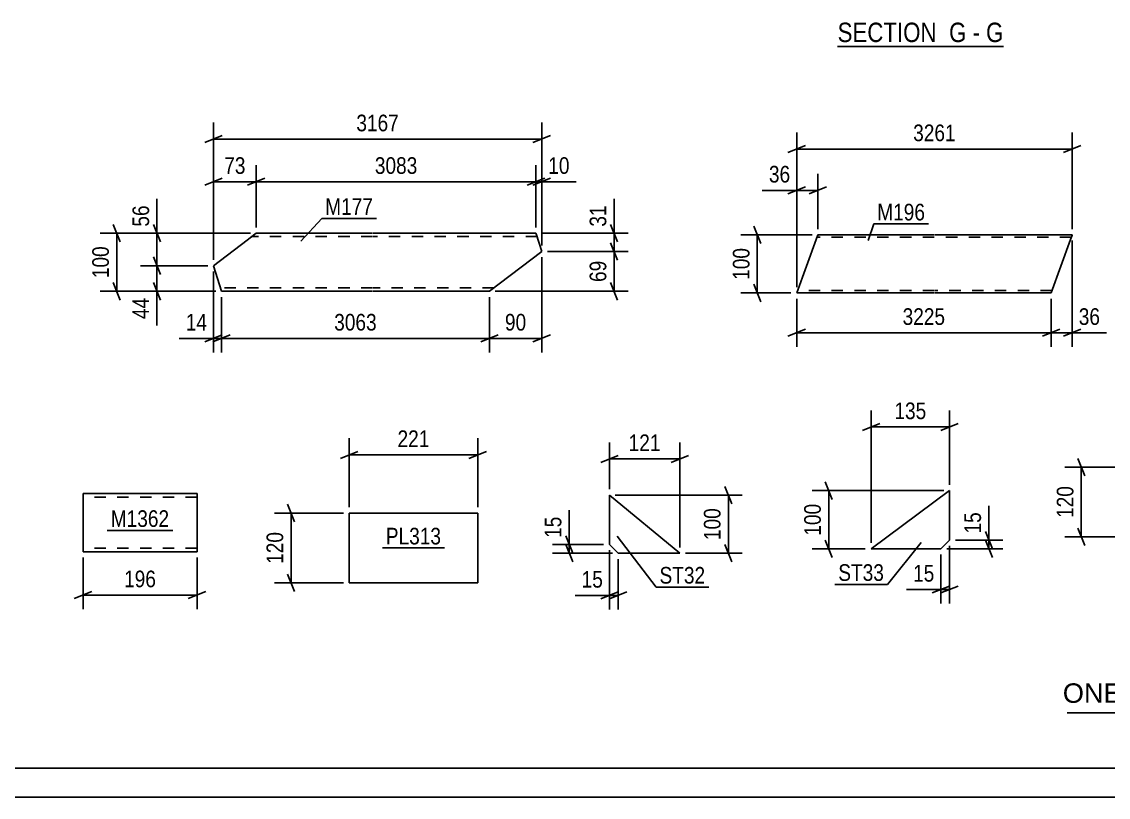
# Model space of a CAD drawing. Header units: millimetres. Extents: x 0 to 841, y 0 to 594.
# Drawn here: x 223.2 to 410.1, y 0 to 133.4 of the extents above; entities that cross this region are included whole.
import ezdxf

# ---------------------------------------------------------------- set-up
doc = ezdxf.new("R2010")
doc.units = ezdxf.units.MM
doc.linetypes.add('DXK_LINE_DOT2', pattern=[3.9198, 1.9599, -1.9599])
doc.styles.add('Arial', font='ARIAL.TTF', dxfattribs={"height": 0.2})
doc.styles.add('Arial Narrow', font='ARIALN.TTF', dxfattribs={"height": 0.2})

# ---------------------------------------------------------------- blocks, each defined once
blk = doc.blocks.new('Unknown-318887657-1133 - 14856')
at = {"color": 5, "linetype": 'Continuous'}
for p, q in [((5, 5), (836, 5)), ((0, 0), (841, 0))]:
    blk.add_line(p, q, dxfattribs=at)
blk = doc.blocks.new('Unknown-318887657-17 - 6112')
at = {"color": 6, "linetype": 'Continuous'}
blk.add_line((363.52, 129.15), (392.02, 129.15), dxfattribs=at)
at = {"color": 0, "linetype": 'Continuous'}
for points in [[(381.63, 129.9), (381.63, 133.4), (363.52, 133.4), (363.52, 129.9)], [(385.66, 129.9), (385.66, 133.4), (382.68, 133.4), (382.68, 129.9)], [(387.99, 129.9), (387.99, 133.4), (386.71, 133.4), (386.71, 129.9)], [(392.02, 129.9), (392.02, 133.4), (389.04, 133.4), (389.04, 129.9)]]:
    blk.add_wipeout(points, dxfattribs=at)
at = {"color": 7, "linetype": 'Continuous', "style": 'Arial Narrow'}
for s, p in [('SECTION ', (363.52, 129.9)), ('G', (382.68, 129.9)), ('G', (389.04, 129.9)), ('-', (386.71, 129.9))]:
    blk.add_text(s, height=3.34, dxfattribs=at).set_placement(p)
blk = doc.blocks.new('Part-318887657-2654 - 2638')
at = {"color": 2, "linetype": 'Continuous'}
for p, q in [((359.83, 95.94), (356.48, 86.74)), ((359.83, 95.94), (360.12, 96.74)), ((360.12, 96.74), (380.12, 96.74)), ((380.22, 96.74), (403.86, 96.74)), ((400.22, 86.74), (403.56, 95.94)), ((403.77, 96.5), (403.56, 95.94)), ((403.83, 96.68), (403.77, 96.5)), ((403.86, 96.74), (403.83, 96.68)), ((380.12, 86.74), (356.48, 86.74)), ((400.22, 86.74), (380.22, 86.74))]:
    blk.add_line(p, q, dxfattribs=at)
at = {"color": 7, "linetype": 'DXK_LINE_DOT2'}
for p, q in [((380.12, 96.34), (359.97, 96.34)), ((360.09, 96.68), (360.03, 96.5)), ((360.12, 96.74), (360.09, 96.68)), ((403.71, 96.34), (380.22, 96.34)), ((403.86, 96.74), (403.77, 96.5)), ((380.12, 87.14), (356.62, 87.14)), ((400.36, 87.14), (380.22, 87.14))]:
    blk.add_line(p, q, dxfattribs=at)
blk = doc.blocks.new('Part-318887657-1376 - 1348')
at = {"color": 2, "linetype": 'Continuous'}
for p, q in [((261.97, 95.83), (256.2, 91.43)), ((263.54, 97.03), (261.97, 95.83)), ((283.54, 97.03), (263.54, 97.03)), ((311.65, 97.03), (283.64, 97.03)), ((311.68, 96.94), (311.65, 97.03)), ((312.63, 93.88), (311.68, 96.94)), ((303.64, 87.03), (312.63, 93.88)), ((256.2, 91.43), (257.57, 87.03)), ((283.54, 87.03), (257.57, 87.03)), ((303.64, 87.03), (283.64, 87.03))]:
    blk.add_line(p, q, dxfattribs=at)
at = {"color": 7, "linetype": 'DXK_LINE_DOT2'}
for p, q in [((263.54, 97.03), (262.57, 96.29)), ((283.54, 96.43), (262.75, 96.43)), ((311.84, 96.43), (283.64, 96.43)), ((283.54, 87.63), (257.38, 87.63)), ((304.43, 87.63), (283.64, 87.63))]:
    blk.add_line(p, q, dxfattribs=at)
blk = doc.blocks.new('Part-318887657-7306 - 7302')
at = {"color": 2, "linetype": 'Continuous'}
for p, q in [((279.53, 36.89), (279.53, 48.89)), ((279.53, 48.89), (301.63, 48.89)), ((301.63, 48.89), (301.63, 36.89)), ((301.63, 36.89), (279.53, 36.89))]:
    blk.add_line(p, q, dxfattribs=at)
blk = doc.blocks.new('Part-318887657-2185 - 2169')
at = {"color": 2, "linetype": 'Continuous'}
for p, q in [((336.37, 41.98), (324.28, 51.98)), ((324.28, 51.98), (324.28, 43.48)), ((324.28, 43.48), (325.78, 41.98)), ((325.78, 41.98), (336.37, 41.98))]:
    blk.add_line(p, q, dxfattribs=at)
blk = doc.blocks.new('Part-318887657-2113 - 2097')
at = {"color": 2, "linetype": 'Continuous'}
for p, q in [((382.77, 52.74), (369.27, 42.74)), ((382.77, 44.24), (382.77, 52.74)), ((381.27, 42.74), (382.77, 44.24)), ((369.27, 42.74), (381.27, 42.74))]:
    blk.add_line(p, q, dxfattribs=at)
blk = doc.blocks.new('Part-318887657-6820 - 6816')
at = {"color": 2, "linetype": 'Continuous'}
for p, q in [((253.36, 52.24), (233.76, 52.24)), ((233.76, 42.33), (233.76, 52.24)), ((253.36, 52.24), (253.36, 43.44)), ((253.36, 42.24), (253.36, 43.44)), ((233.76, 42.33), (233.76, 42.24)), ((233.76, 42.24), (253.36, 42.24))]:
    blk.add_line(p, q, dxfattribs=at)
at = {"color": 7, "linetype": 'DXK_LINE_DOT2'}
for p, q in [((253.36, 51.64), (233.76, 51.64)), ((253.36, 42.88), (253.36, 43.21)), ((233.76, 42.84), (233.76, 42.88)), ((253.36, 42.84), (233.76, 42.84)), ((253.36, 42.84), (253.36, 42.88))]:
    blk.add_line(p, q, dxfattribs=at)
blk = doc.blocks.new('StraightDimension-318887657-2706 - 2638')
at = {"color": 7, "linetype": 'Continuous'}
for p, q in [((349.11, 98.24), (350.31, 95.24)), ((359.12, 96.74), (346.86, 96.74)), ((349.71, 86.74), (349.71, 96.74)), ((350.31, 85.24), (349.11, 88.24)), ((355.48, 86.74), (346.86, 86.74))]:
    blk.add_line(p, q, dxfattribs=at)
at = {"color": 0}
blk.add_wipeout([(348.96, 95.08), (344.76, 95.08), (344.76, 88.4), (348.96, 88.4)], dxfattribs=at)
at = {"color": 3, "style": 'Arial Narrow'}
blk.add_text('100', height=2.863, rotation=90.0002, dxfattribs=at).set_placement((348.36, 89))
blk = doc.blocks.new('StraightDimension-318887657-2682 - 2638')
at = {"color": 7, "linetype": 'Continuous'}
for p, q in [((356.48, 87.74), (356.48, 107.24)), ((360.12, 97.74), (360.12, 107.24)), ((354.98, 103.79), (357.98, 104.99)), ((361.62, 104.99), (358.62, 103.79)), ((356.48, 104.39), (360.12, 104.39))]:
    blk.add_line(p, q, dxfattribs=at)
at = {"color": 0}
blk.add_wipeout([(355.95, 105.14), (355.95, 109.34), (351.1, 109.34), (351.1, 105.14)], dxfattribs=at)
at = {"color": 7, "linetype": 'Continuous'}
blk.add_line((356.48, 104.39), (350.57, 104.39), dxfattribs=at)
blk.add_line((356.48, 104.39), (350.57, 104.39), dxfattribs=at)
at = {"color": 3, "style": 'Arial Narrow'}
blk.add_text('36', height=2.863, dxfattribs=at).set_placement((351.7, 105.74))
blk = doc.blocks.new('StraightDimension-318887657-2657 - 2638')
at = {"color": 7, "linetype": 'Continuous'}
for p, q in [((403.86, 95.74), (403.86, 77.5)), ((400.22, 85.74), (400.22, 77.5)), ((398.72, 79.3), (401.72, 80.5)), ((405.36, 80.5), (402.36, 79.3)), ((400.22, 79.9), (403.86, 79.9))]:
    blk.add_line(p, q, dxfattribs=at)
at = {"color": 0}
blk.add_wipeout([(409.24, 80.65), (409.24, 84.85), (404.38, 84.85), (404.38, 80.65)], dxfattribs=at)
at = {"color": 7, "linetype": 'Continuous'}
blk.add_line((403.86, 79.9), (409.76, 79.9), dxfattribs=at)
blk.add_line((403.86, 79.9), (409.76, 79.9), dxfattribs=at)
at = {"color": 3, "style": 'Arial Narrow'}
blk.add_text('36', height=2.863, dxfattribs=at).set_placement((404.98, 81.25))
blk = doc.blocks.new('StraightDimension-318887657-2669 - 2638')
at = {"color": 7, "linetype": 'Continuous'}
for p, q in [((356.48, 85.74), (356.48, 77.5)), ((400.22, 85.74), (400.22, 77.5)), ((357.98, 80.5), (354.98, 79.3)), ((398.72, 79.3), (401.72, 80.5)), ((356.48, 79.9), (400.22, 79.9))]:
    blk.add_line(p, q, dxfattribs=at)
at = {"color": 0}
blk.add_wipeout([(382.6, 80.65), (382.6, 84.85), (374.09, 84.85), (374.09, 80.65)], dxfattribs=at)
at = {"color": 3, "style": 'Arial Narrow'}
blk.add_text('3225', height=2.863, dxfattribs=at).set_placement((374.69, 81.25))
blk = doc.blocks.new('StraightDimension-318887657-2695 - 2638')
at = {"color": 7, "linetype": 'Continuous'}
for p, q in [((356.48, 87.74), (356.48, 114.35)), ((403.86, 97.74), (403.86, 114.35)), ((357.98, 112.1), (354.98, 110.9)), ((402.36, 110.9), (405.36, 112.1)), ((356.48, 111.5), (403.86, 111.5))]:
    blk.add_line(p, q, dxfattribs=at)
at = {"color": 0}
blk.add_wipeout([(384.42, 112.25), (384.42, 116.45), (375.91, 116.45), (375.91, 112.25)], dxfattribs=at)
at = {"color": 3, "style": 'Arial Narrow'}
blk.add_text('3261', height=2.863, dxfattribs=at).set_placement((376.51, 112.85))
blk = doc.blocks.new('StraightDimension-318887657-1500 - 1348')
at = {"color": 7, "linetype": 'Continuous'}
for p, q in [((245.87, 98.53), (247.07, 95.53)), ((262.54, 97.03), (243.62, 97.03)), ((246.47, 91.43), (246.47, 97.03)), ((247.07, 89.93), (245.87, 92.93)), ((255.2, 91.43), (243.62, 91.43))]:
    blk.add_line(p, q, dxfattribs=at)
at = {"color": 0}
blk.add_wipeout([(245.72, 102.41), (241.52, 102.41), (241.52, 97.55), (245.72, 97.55)], dxfattribs=at)
at = {"color": 7, "linetype": 'Continuous'}
blk.add_line((246.47, 97.03), (246.47, 102.94), dxfattribs=at)
blk.add_line((246.47, 97.03), (246.47, 102.94), dxfattribs=at)
at = {"color": 3, "style": 'Arial Narrow'}
blk.add_text('56', height=2.863, rotation=90.0002, dxfattribs=at).set_placement((245.12, 98.15))
blk = doc.blocks.new('StraightDimension-318887657-1475 - 1348')
at = {"color": 7, "linetype": 'Continuous'}
for p, q in [((245.87, 92.93), (247.07, 89.93)), ((255.2, 91.43), (243.62, 91.43)), ((246.47, 87.03), (246.47, 91.43)), ((247.07, 85.53), (245.87, 88.53)), ((256.57, 87.03), (243.62, 87.03))]:
    blk.add_line(p, q, dxfattribs=at)
at = {"color": 0}
blk.add_wipeout([(245.72, 86.5), (241.52, 86.5), (241.52, 81.65), (245.72, 81.65)], dxfattribs=at)
at = {"color": 7, "linetype": 'Continuous'}
blk.add_line((246.47, 87.03), (246.47, 81.12), dxfattribs=at)
blk.add_line((246.47, 87.03), (246.47, 81.12), dxfattribs=at)
at = {"color": 3, "style": 'Arial Narrow'}
blk.add_text('44', height=2.863, rotation=90.0002, dxfattribs=at).set_placement((245.12, 82.25))
blk = doc.blocks.new('StraightDimension-318887657-1379 - 1348')
at = {"color": 7, "linetype": 'Continuous'}
for p, q in [((238.96, 98.53), (240.16, 95.53)), ((262.54, 97.03), (236.71, 97.03)), ((239.56, 87.03), (239.56, 97.03)), ((240.16, 85.53), (238.96, 88.53)), ((256.57, 87.03), (236.71, 87.03))]:
    blk.add_line(p, q, dxfattribs=at)
at = {"color": 0}
blk.add_wipeout([(238.81, 95.37), (234.61, 95.37), (234.61, 88.69), (238.81, 88.69)], dxfattribs=at)
at = {"color": 3, "style": 'Arial Narrow'}
blk.add_text('100', height=2.863, rotation=90.0002, dxfattribs=at).set_placement((238.21, 89.29))
blk = doc.blocks.new('StraightDimension-318887657-1422 - 1348')
at = {"color": 7, "linetype": 'Continuous'}
for p, q in [((324.49, 98.53), (325.69, 95.53)), ((312.65, 97.03), (327.49, 97.03)), ((325.69, 92.38), (324.49, 95.38)), ((325.09, 93.88), (325.09, 97.03)), ((313.63, 93.88), (327.49, 93.88))]:
    blk.add_line(p, q, dxfattribs=at)
at = {"color": 0}
blk.add_wipeout([(324.34, 102.41), (320.14, 102.41), (320.14, 97.55), (324.34, 97.55)], dxfattribs=at)
at = {"color": 7, "linetype": 'Continuous'}
blk.add_line((325.09, 97.03), (325.09, 102.94), dxfattribs=at)
blk.add_line((325.09, 97.03), (325.09, 102.94), dxfattribs=at)
at = {"color": 3, "style": 'Arial Narrow'}
blk.add_text('31', height=2.863, rotation=90.0002, dxfattribs=at).set_placement((323.74, 98.15))
blk = doc.blocks.new('StraightDimension-318887657-1450 - 1348')
at = {"color": 7, "linetype": 'Continuous'}
for p, q in [((324.49, 95.38), (325.69, 92.38)), ((313.63, 93.88), (327.49, 93.88)), ((325.09, 87.03), (325.09, 93.88)), ((325.69, 85.53), (324.49, 88.53)), ((304.64, 87.03), (327.49, 87.03))]:
    blk.add_line(p, q, dxfattribs=at)
at = {"color": 0}
blk.add_wipeout([(324.34, 92.89), (320.14, 92.89), (320.14, 88.03), (324.34, 88.03)], dxfattribs=at)
at = {"color": 3, "style": 'Arial Narrow'}
blk.add_text('69', height=2.863, rotation=90.0002, dxfattribs=at).set_placement((323.74, 88.63))
blk = doc.blocks.new('StraightDimension-318887657-1636 - 1348')
at = {"color": 7, "linetype": 'Continuous'}
for p, q in [((311.65, 98.03), (311.65, 108.73)), ((312.63, 94.88), (312.63, 108.73)), ((310.15, 105.28), (313.15, 106.48)), ((314.13, 106.48), (311.13, 105.28)), ((311.65, 105.88), (312.63, 105.88))]:
    blk.add_line(p, q, dxfattribs=at)
at = {"color": 0}
blk.add_wipeout([(318.02, 106.63), (318.02, 110.83), (313.16, 110.83), (313.16, 106.63)], dxfattribs=at)
at = {"color": 7, "linetype": 'Continuous'}
blk.add_line((312.63, 105.88), (318.54, 105.88), dxfattribs=at)
blk.add_line((312.63, 105.88), (318.54, 105.88), dxfattribs=at)
at = {"color": 3, "style": 'Arial Narrow'}
blk.add_text('10', height=2.863, dxfattribs=at).set_placement((313.76, 107.23))
blk = doc.blocks.new('StraightDimension-318887657-1525 - 1348')
at = {"color": 7, "linetype": 'Continuous'}
for p, q in [((256.2, 90.43), (256.2, 76.53)), ((257.57, 86.03), (257.57, 76.53)), ((254.7, 78.33), (257.7, 79.53)), ((259.07, 79.53), (256.07, 78.33)), ((256.2, 78.93), (257.57, 78.93))]:
    blk.add_line(p, q, dxfattribs=at)
at = {"color": 0}
blk.add_wipeout([(255.67, 79.68), (255.67, 83.88), (250.82, 83.88), (250.82, 79.68)], dxfattribs=at)
at = {"color": 7, "linetype": 'Continuous'}
blk.add_line((256.2, 78.93), (250.29, 78.93), dxfattribs=at)
blk.add_line((256.2, 78.93), (250.29, 78.93), dxfattribs=at)
at = {"color": 3, "style": 'Arial Narrow'}
blk.add_text('14', height=2.863, dxfattribs=at).set_placement((251.42, 80.28))
blk = doc.blocks.new('StraightDimension-318887657-1542 - 1348')
at = {"color": 7, "linetype": 'Continuous'}
for p, q in [((257.57, 86.03), (257.57, 76.53)), ((303.64, 86.03), (303.64, 76.53)), ((259.07, 79.53), (256.07, 78.33)), ((257.57, 78.93), (303.64, 78.93)), ((302.14, 78.33), (305.14, 79.53))]:
    blk.add_line(p, q, dxfattribs=at)
at = {"color": 0}
blk.add_wipeout([(284.86, 79.68), (284.86, 83.88), (276.35, 83.88), (276.35, 79.68)], dxfattribs=at)
at = {"color": 3, "style": 'Arial Narrow'}
blk.add_text('3063', height=2.863, dxfattribs=at).set_placement((276.95, 80.28))
blk = doc.blocks.new('StraightDimension-318887657-1566 - 1348')
at = {"color": 7, "linetype": 'Continuous'}
for p, q in [((312.63, 92.88), (312.63, 76.53)), ((303.64, 86.03), (303.64, 76.53)), ((302.14, 78.33), (305.14, 79.53)), ((303.64, 78.93), (312.63, 78.93)), ((314.13, 79.53), (311.13, 78.33))]:
    blk.add_line(p, q, dxfattribs=at)
at = {"color": 0}
blk.add_wipeout([(310.57, 79.68), (310.57, 83.88), (305.71, 83.88), (305.71, 79.68)], dxfattribs=at)
at = {"color": 3, "style": 'Arial Narrow'}
blk.add_text('90', height=2.863, dxfattribs=at).set_placement((306.31, 80.28))
blk = doc.blocks.new('StraightDimension-318887657-1584 - 1348')
at = {"color": 7, "linetype": 'Continuous'}
for p, q in [((256.2, 92.43), (256.2, 116.05)), ((312.63, 94.88), (312.63, 116.05)), ((257.7, 113.8), (254.7, 112.6)), ((256.2, 113.2), (312.63, 113.2)), ((311.13, 112.6), (314.13, 113.8))]:
    blk.add_line(p, q, dxfattribs=at)
at = {"color": 0}
blk.add_wipeout([(288.67, 113.95), (288.67, 118.15), (280.16, 118.15), (280.16, 113.95)], dxfattribs=at)
at = {"color": 3, "style": 'Arial Narrow'}
blk.add_text('3167', height=2.863, dxfattribs=at).set_placement((280.76, 114.55))
blk = doc.blocks.new('StraightDimension-318887657-1595 - 1348')
at = {"color": 7, "linetype": 'Continuous'}
for p, q in [((256.2, 92.43), (256.2, 108.73)), ((263.54, 98.03), (263.54, 108.73)), ((254.7, 105.28), (257.7, 106.48)), ((256.2, 105.88), (263.54, 105.88)), ((265.04, 106.48), (262.04, 105.28))]:
    blk.add_line(p, q, dxfattribs=at)
at = {"color": 0}
blk.add_wipeout([(262.3, 106.63), (262.3, 110.83), (257.44, 110.83), (257.44, 106.63)], dxfattribs=at)
at = {"color": 3, "style": 'Arial Narrow'}
blk.add_text('73', height=2.863, dxfattribs=at).set_placement((258.04, 107.23))
blk = doc.blocks.new('StraightDimension-318887657-1612 - 1348')
at = {"color": 7, "linetype": 'Continuous'}
for p, q in [((263.54, 98.03), (263.54, 108.73)), ((311.65, 98.03), (311.65, 108.73)), ((265.04, 106.48), (262.04, 105.28)), ((263.54, 105.88), (311.65, 105.88)), ((310.15, 105.28), (313.15, 106.48))]:
    blk.add_line(p, q, dxfattribs=at)
at = {"color": 0}
blk.add_wipeout([(291.85, 106.63), (291.85, 110.83), (283.34, 110.83), (283.34, 106.63)], dxfattribs=at)
at = {"color": 3, "style": 'Arial Narrow'}
blk.add_text('3083', height=2.863, dxfattribs=at).set_placement((283.94, 107.23))
blk = doc.blocks.new('StraightDimension-318887657-7308 - 7302')
at = {"color": 7, "linetype": 'Continuous'}
for p, q in [((278.53, 48.89), (266.68, 48.89)), ((268.93, 50.39), (270.13, 47.39)), ((269.53, 36.89), (269.53, 48.89)), ((270.13, 35.39), (268.93, 38.39)), ((278.53, 36.89), (266.68, 36.89))]:
    blk.add_line(p, q, dxfattribs=at)
at = {"color": 0}
blk.add_wipeout([(268.78, 46.23), (264.58, 46.23), (264.58, 39.55), (268.78, 39.55)], dxfattribs=at)
at = {"color": 3, "style": 'Arial Narrow'}
blk.add_text('120', height=2.863, rotation=90.0002, dxfattribs=at).set_placement((268.18, 40.15))
blk = doc.blocks.new('StraightDimension-318887657-7319 - 7302')
at = {"color": 7, "linetype": 'Continuous'}
for p, q in [((279.53, 49.89), (279.53, 61.74)), ((301.63, 49.89), (301.63, 61.74)), ((281.03, 59.49), (278.03, 58.29)), ((279.53, 58.89), (301.63, 58.89)), ((300.13, 58.29), (303.13, 59.49))]:
    blk.add_line(p, q, dxfattribs=at)
at = {"color": 0}
blk.add_wipeout([(293.92, 59.64), (293.92, 63.84), (287.24, 63.84), (287.24, 59.64)], dxfattribs=at)
at = {"color": 3, "style": 'Arial Narrow'}
blk.add_text('221', height=2.863, dxfattribs=at).set_placement((287.84, 60.24))
blk = doc.blocks.new('StraightDimension-318887657-2221 - 2169')
at = {"color": 7, "linetype": 'Continuous'}
for p, q in [((316.76, 44.98), (317.96, 41.98)), ((323.28, 43.48), (314.51, 43.48)), ((317.96, 40.48), (316.76, 43.48)), ((317.36, 41.98), (317.36, 43.48)), ((324.78, 41.98), (314.51, 41.98))]:
    blk.add_line(p, q, dxfattribs=at)
at = {"color": 0}
blk.add_wipeout([(316.61, 48.86), (312.41, 48.86), (312.41, 44.01), (316.61, 44.01)], dxfattribs=at)
at = {"color": 7, "linetype": 'Continuous'}
blk.add_line((317.36, 43.48), (317.36, 49.39), dxfattribs=at)
blk.add_line((317.36, 43.48), (317.36, 49.39), dxfattribs=at)
at = {"color": 3, "style": 'Arial Narrow'}
blk.add_text('15', height=2.863, rotation=90.0002, dxfattribs=at).set_placement((316.01, 44.61))
blk = doc.blocks.new('StraightDimension-318887657-2211 - 2169')
at = {"color": 7, "linetype": 'Continuous'}
for p, q in [((324.28, 52.98), (324.28, 61.05)), ((336.37, 42.98), (336.37, 61.05)), ((322.78, 57.6), (325.78, 58.8)), ((324.28, 58.2), (336.37, 58.2)), ((337.87, 58.8), (334.87, 57.6))]:
    blk.add_line(p, q, dxfattribs=at)
at = {"color": 0}
blk.add_wipeout([(333.66, 58.95), (333.66, 63.15), (326.98, 63.15), (326.98, 58.95)], dxfattribs=at)
at = {"color": 3, "style": 'Arial Narrow'}
blk.add_text('121', height=2.863, dxfattribs=at).set_placement((327.58, 59.55))
blk = doc.blocks.new('StraightDimension-318887657-2187 - 2169')
at = {"color": 7, "linetype": 'Continuous'}
for p, q in [((344.13, 53.48), (345.33, 50.48)), ((325.28, 51.98), (347.13, 51.98)), ((344.73, 41.98), (344.73, 51.98)), ((345.33, 40.48), (344.13, 43.48)), ((337.37, 41.98), (347.13, 41.98))]:
    blk.add_line(p, q, dxfattribs=at)
at = {"color": 0}
blk.add_wipeout([(343.98, 50.32), (339.78, 50.32), (339.78, 43.64), (343.98, 43.64)], dxfattribs=at)
at = {"color": 3, "style": 'Arial Narrow'}
blk.add_text('100', height=2.863, rotation=90.0002, dxfattribs=at).set_placement((343.38, 44.24))
blk = doc.blocks.new('StraightDimension-318887657-2199 - 2169')
at = {"color": 7, "linetype": 'Continuous'}
for p, q in [((324.28, 42.48), (324.28, 32.31)), ((325.78, 40.98), (325.78, 32.31)), ((322.78, 34.11), (325.78, 35.31)), ((327.28, 35.31), (324.28, 34.11)), ((324.28, 34.71), (325.78, 34.71))]:
    blk.add_line(p, q, dxfattribs=at)
at = {"color": 0}
blk.add_wipeout([(323.75, 35.46), (323.75, 39.66), (318.9, 39.66), (318.9, 35.46)], dxfattribs=at)
at = {"color": 7, "linetype": 'Continuous'}
blk.add_line((324.28, 34.71), (318.37, 34.71), dxfattribs=at)
blk.add_line((324.28, 34.71), (318.37, 34.71), dxfattribs=at)
at = {"color": 3, "style": 'Arial Narrow'}
blk.add_text('15', height=2.863, dxfattribs=at).set_placement((319.5, 36.06))
blk = doc.blocks.new('StraightDimension-318887657-2142 - 2097')
at = {"color": 7, "linetype": 'Continuous'}
for p, q in [((361.38, 54.24), (362.58, 51.24)), ((381.77, 52.74), (359.13, 52.74)), ((361.98, 42.74), (361.98, 52.74)), ((362.58, 41.24), (361.38, 44.24)), ((368.27, 42.74), (359.13, 42.74))]:
    blk.add_line(p, q, dxfattribs=at)
at = {"color": 0}
blk.add_wipeout([(361.23, 51.09), (357.03, 51.09), (357.03, 44.4), (361.23, 44.4)], dxfattribs=at)
at = {"color": 3, "style": 'Arial Narrow'}
blk.add_text('100', height=2.863, rotation=90.0002, dxfattribs=at).set_placement((360.63, 45))
blk = doc.blocks.new('StraightDimension-318887657-2115 - 2097')
at = {"color": 7, "linetype": 'Continuous'}
for p, q in [((382.77, 43.24), (382.77, 33.34)), ((381.27, 41.74), (381.27, 33.34)), ((379.77, 35.14), (382.77, 36.34)), ((384.27, 36.34), (381.27, 35.14)), ((381.27, 35.74), (382.77, 35.74))]:
    blk.add_line(p, q, dxfattribs=at)
at = {"color": 0}
blk.add_wipeout([(380.74, 36.49), (380.74, 40.69), (375.89, 40.69), (375.89, 36.49)], dxfattribs=at)
at = {"color": 7, "linetype": 'Continuous'}
blk.add_line((381.27, 35.74), (375.36, 35.74), dxfattribs=at)
blk.add_line((381.27, 35.74), (375.36, 35.74), dxfattribs=at)
at = {"color": 3, "style": 'Arial Narrow'}
blk.add_text('15', height=2.863, dxfattribs=at).set_placement((376.49, 37.09))
blk = doc.blocks.new('StraightDimension-318887657-2154 - 2097')
at = {"color": 7, "linetype": 'Continuous'}
for p, q in [((388.92, 45.74), (390.12, 42.74)), ((383.77, 44.24), (391.92, 44.24)), ((390.12, 41.24), (388.92, 44.24)), ((389.52, 42.74), (389.52, 44.24)), ((382.27, 42.74), (391.92, 42.74))]:
    blk.add_line(p, q, dxfattribs=at)
at = {"color": 0}
blk.add_wipeout([(388.77, 49.62), (384.57, 49.62), (384.57, 44.77), (388.77, 44.77)], dxfattribs=at)
at = {"color": 7, "linetype": 'Continuous'}
blk.add_line((389.52, 44.24), (389.52, 50.15), dxfattribs=at)
blk.add_line((389.52, 44.24), (389.52, 50.15), dxfattribs=at)
at = {"color": 3, "style": 'Arial Narrow'}
blk.add_text('15', height=2.863, rotation=90.0002, dxfattribs=at).set_placement((388.17, 45.37))
blk = doc.blocks.new('StraightDimension-318887657-2130 - 2097')
at = {"color": 7, "linetype": 'Continuous'}
for p, q in [((369.27, 43.74), (369.27, 66.54)), ((382.77, 53.74), (382.77, 66.54)), ((370.77, 64.29), (367.77, 63.09)), ((369.27, 63.69), (382.77, 63.69)), ((381.27, 63.09), (384.27, 64.29))]:
    blk.add_line(p, q, dxfattribs=at)
at = {"color": 0}
blk.add_wipeout([(379.36, 64.44), (379.36, 68.64), (372.68, 68.64), (372.68, 64.44)], dxfattribs=at)
at = {"color": 3, "style": 'Arial Narrow'}
blk.add_text('135', height=2.863, dxfattribs=at).set_placement((373.28, 65.04))
blk = doc.blocks.new('StraightDimension-318887657-6822 - 6816')
at = {"color": 7, "linetype": 'Continuous'}
for p, q in [((233.76, 41.24), (233.76, 32.37)), ((253.36, 41.24), (253.36, 32.37)), ((235.26, 35.37), (232.26, 34.17)), ((233.76, 34.77), (253.36, 34.77)), ((251.86, 34.17), (254.86, 35.37))]:
    blk.add_line(p, q, dxfattribs=at)
at = {"color": 0}
blk.add_wipeout([(246.9, 35.52), (246.9, 39.72), (240.22, 39.72), (240.22, 35.52)], dxfattribs=at)
at = {"color": 3, "style": 'Arial Narrow'}
blk.add_text('196', height=2.863, dxfattribs=at).set_placement((240.82, 36.12))
blk = doc.blocks.new('StraightDimension-318887657-7862 - 7845')
at = {"color": 7, "linetype": 'Continuous'}
for p, q in [((404.81, 58.29), (406.01, 55.29)), ((414.41, 56.79), (402.56, 56.79)), ((405.41, 44.79), (405.41, 56.79)), ((406.01, 43.29), (404.81, 46.29)), ((414.41, 44.79), (402.56, 44.79))]:
    blk.add_line(p, q, dxfattribs=at)
at = {"color": 0}
blk.add_wipeout([(404.66, 54.13), (400.46, 54.13), (400.46, 47.45), (404.66, 47.45)], dxfattribs=at)
at = {"color": 3, "style": 'Arial Narrow'}
blk.add_text('120', height=2.863, rotation=90.0002, dxfattribs=at).set_placement((404.06, 48.05))
blk = doc.blocks.new('Unknown-318887657-15379 - 14856')
at = {"color": 7, "linetype": 'Continuous'}
blk.add_line((403, 14.5), (473, 14.5), dxfattribs=at)
at = {"color": 7, "style": 'Arial'}
blk.add_text('ONE-TRUSS MARKED AS TR467', height=3.3428, dxfattribs=at).set_placement((402.24, 16.25))
blk = doc.blocks.new('Mark-318887657-2650 - 2638')
at = {"color": 0}
blk.add_wipeout([(378.55, 99.22), (378.55, 102.22), (370.33, 102.22), (370.33, 99.22)], dxfattribs=at)
blk.add_wipeout([(378.55, 99.22), (378.55, 102.22), (370.33, 102.22), (370.33, 99.22)], dxfattribs=at)
at = {"color": 30, "linetype": 'Continuous'}
for p, q in [((368.74, 95.74), (369.73, 98.62)), ((369.73, 98.62), (379.15, 98.62))]:
    blk.add_line(p, q, dxfattribs=at)
at = {"color": 3, "style": 'Arial Narrow'}
blk.add_text('M196', height=2.863, dxfattribs=at).set_placement((370.33, 99.22))
blk = doc.blocks.new('Mark-318887657-1371 - 1348')
at = {"color": 0}
blk.add_wipeout([(283.62, 100.17), (283.62, 103.17), (275.4, 103.17), (275.4, 100.17)], dxfattribs=at)
blk.add_wipeout([(283.62, 100.17), (283.62, 103.17), (275.4, 103.17), (275.4, 100.17)], dxfattribs=at)
at = {"color": 30, "linetype": 'Continuous'}
for p, q in [((271.22, 95.63), (274.8, 99.57)), ((274.8, 99.57), (284.22, 99.57))]:
    blk.add_line(p, q, dxfattribs=at)
at = {"color": 3, "style": 'Arial Narrow'}
blk.add_text('M177', height=2.863, dxfattribs=at).set_placement((275.4, 100.17))
blk = doc.blocks.new('Mark-318887657-7304 - 7302')
at = {"color": 0}
blk.add_wipeout([(295.33, 43.49), (295.33, 46.49), (285.83, 46.49), (285.83, 43.49)], dxfattribs=at)
blk.add_wipeout([(295.33, 43.49), (295.33, 46.49), (285.83, 46.49), (285.83, 43.49)], dxfattribs=at)
at = {"color": 30, "linetype": 'Continuous'}
blk.add_line((285.23, 42.89), (295.93, 42.89), dxfattribs=at)
at = {"color": 3, "style": 'Arial Narrow'}
blk.add_text('PL313', height=2.863, dxfattribs=at).set_placement((285.83, 43.49))
blk = doc.blocks.new('Mark-318887657-2181 - 2169')
at = {"color": 0}
blk.add_wipeout([(340.75, 36.75), (340.75, 39.75), (332.89, 39.75), (332.89, 36.75)], dxfattribs=at)
blk.add_wipeout([(340.75, 36.75), (340.75, 39.75), (332.89, 39.75), (332.89, 36.75)], dxfattribs=at)
at = {"color": 30, "linetype": 'Continuous'}
for p, q in [((325.58, 44.91), (332.29, 36.15)), ((332.29, 36.15), (341.35, 36.15))]:
    blk.add_line(p, q, dxfattribs=at)
at = {"color": 3, "style": 'Arial Narrow'}
blk.add_text('ST32', height=2.863, dxfattribs=at).set_placement((332.89, 36.75))
blk = doc.blocks.new('Mark-318887657-2109 - 2097')
at = {"color": 0}
blk.add_wipeout([(371.48, 37.22), (371.48, 40.22), (363.63, 40.22), (363.63, 37.22)], dxfattribs=at)
blk.add_wipeout([(371.48, 37.22), (371.48, 40.22), (363.63, 40.22), (363.63, 37.22)], dxfattribs=at)
at = {"color": 30, "linetype": 'Continuous'}
for p in [(377.9, 43.81), (363.03, 36.62)]:
    blk.add_line(p, (372.08, 36.62), dxfattribs=at)
at = {"color": 3, "style": 'Arial Narrow'}
blk.add_text('ST33', height=2.863, dxfattribs=at).set_placement((363.63, 37.22))
blk = doc.blocks.new('Mark-318887657-6818 - 6816')
at = {"color": 0}
blk.add_wipeout([(248.59, 46.5), (248.59, 49.5), (238.53, 49.5), (238.53, 46.5)], dxfattribs=at)
blk.add_wipeout([(248.59, 46.5), (248.59, 49.5), (238.53, 49.5), (238.53, 46.5)], dxfattribs=at)
at = {"color": 30, "linetype": 'Continuous'}
blk.add_line((237.93, 45.9), (249.19, 45.9), dxfattribs=at)
at = {"color": 3, "style": 'Arial Narrow'}
blk.add_text('M1362', height=2.863, dxfattribs=at).set_placement((238.53, 46.5))

msp = doc.modelspace()

# ---------------------------------------------------------------- block references
for name in ['Unknown-318887657-1133 - 14856', 'Part-318887657-1376 - 1348', 'Part-318887657-2654 - 2638', 'Part-318887657-2113 - 2097', 'Part-318887657-6820 - 6816', 'Part-318887657-2185 - 2169', 'Part-318887657-7306 - 7302', 'Unknown-318887657-15379 - 14856']:
    msp.add_blockref(name, (0, 0))

# ---------------------------------------------------------------- next in the draw order: block references
for name in ['Unknown-318887657-17 - 6112', 'StraightDimension-318887657-1500 - 1348', 'StraightDimension-318887657-1422 - 1348', 'StraightDimension-318887657-2706 - 2638', 'StraightDimension-318887657-2657 - 2638', 'StraightDimension-318887657-7862 - 7845', 'StraightDimension-318887657-2142 - 2097', 'Mark-318887657-6818 - 6816', 'StraightDimension-318887657-7308 - 7302', 'StraightDimension-318887657-2221 - 2169', 'Mark-318887657-7304 - 7302', 'StraightDimension-318887657-6822 - 6816']:
    msp.add_blockref(name, (0, 0))

# ---------------------------------------------------------------- next in the draw order: block references
for name in ['StraightDimension-318887657-2682 - 2638', 'StraightDimension-318887657-1450 - 1348', 'StraightDimension-318887657-1475 - 1348', 'StraightDimension-318887657-2669 - 2638', 'StraightDimension-318887657-7319 - 7302', 'StraightDimension-318887657-2211 - 2169', 'StraightDimension-318887657-2115 - 2097']:
    msp.add_blockref(name, (0, 0))

# ---------------------------------------------------------------- next in the draw order: block references
for name in ['StraightDimension-318887657-2695 - 2638', 'StraightDimension-318887657-1636 - 1348', 'StraightDimension-318887657-1379 - 1348', 'StraightDimension-318887657-2187 - 2169', 'StraightDimension-318887657-2154 - 2097']:
    msp.add_blockref(name, (0, 0))

# ---------------------------------------------------------------- next in the draw order: block references
for name in ['Mark-318887657-2650 - 2638', 'StraightDimension-318887657-1525 - 1348', 'StraightDimension-318887657-2130 - 2097', 'StraightDimension-318887657-2199 - 2169']:
    msp.add_blockref(name, (0, 0))

# ---------------------------------------------------------------- next in the draw order: block references
for name in ['StraightDimension-318887657-1542 - 1348', 'Mark-318887657-2181 - 2169', 'Mark-318887657-2109 - 2097']:
    msp.add_blockref(name, (0, 0))

# ---------------------------------------------------------------- next in the draw order: block references
msp.add_blockref('StraightDimension-318887657-1566 - 1348', (0, 0))

# ---------------------------------------------------------------- next in the draw order: block references
msp.add_blockref('StraightDimension-318887657-1584 - 1348', (0, 0))

# ---------------------------------------------------------------- next in the draw order: block references
msp.add_blockref('StraightDimension-318887657-1595 - 1348', (0, 0))

# ---------------------------------------------------------------- next in the draw order: block references
msp.add_blockref('StraightDimension-318887657-1612 - 1348', (0, 0))

# ---------------------------------------------------------------- next in the draw order: block references
msp.add_blockref('Mark-318887657-1371 - 1348', (0, 0))

doc.saveas('drawing.dxf')
